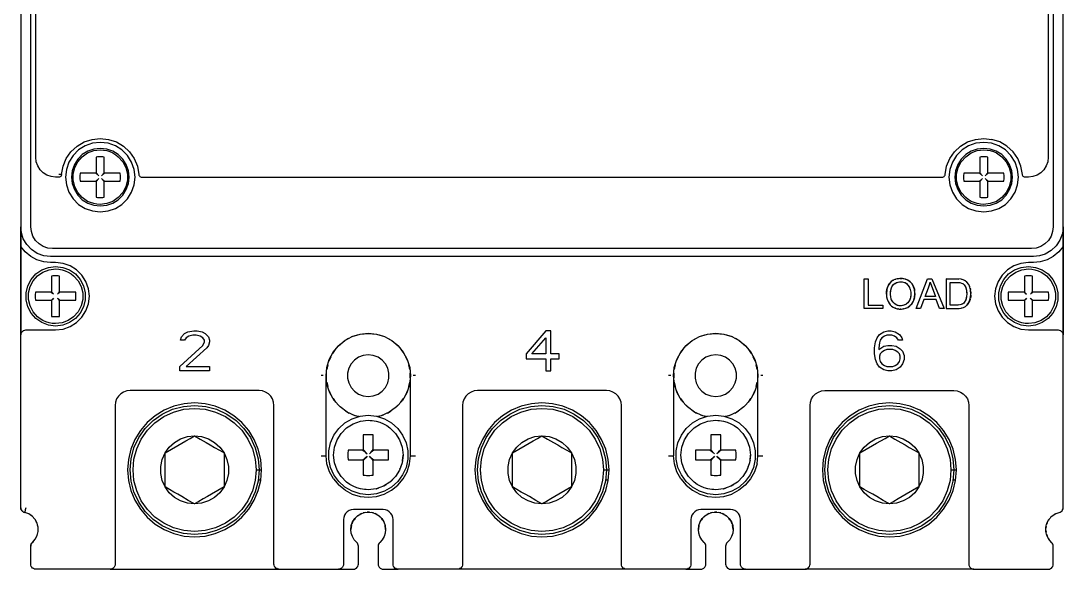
# Model space of a CAD drawing. Header units: millimetres. Extents: x 0 to 105, y 0 to 165.
# Drawn here: x 0 to 105, y 0 to 55.3 of the extents above; entities that cross this region are included whole.
import ezdxf

# ---------------------------------------------------------------- set-up
doc = ezdxf.new("R2010")
doc.units = ezdxf.units.MM

# ---------------------------------------------------------------- blocks, each defined once
blk = doc.blocks.new('CHINT_b974ec66d10159609c30dc3a7d5e4b52_FACE_0')
at = {"color": 7, "linetype": 'CONTINUOUS', "true_color": 0x40d9ff}
for p, q in [((97.83, 43.31), (97.83, 43.31)), ((98.62, 43.05), (98.62, 43.05)), ((99.34, 42.62), (99.34, 42.62)), ((99.95, 42.05), (99.95, 42.05)), ((100.42, 41.37), (100.42, 41.37)), ((100.74, 40.6), (100.74, 40.6)), ((100.9, 39.71), (100.9, 39.71)), ((100.94, 39.64), (100.94, 39.64)), ((100.98, 39.58), (100.98, 39.58)), ((101.05, 39.54), (101.05, 39.54)), ((101.12, 39.51), (101.12, 39.51)), ((87.64, 28.12), (87.72, 28.38)), ((87.77, 28.49), (87.8, 28.54)), ((87.91, 28.67), (88.09, 28.81)), ((88.13, 28.83), (88.28, 28.9)), ((88.34, 28.92), (88.53, 28.96)), ((88.55, 28.96), (88.77, 28.95)), ((88.83, 28.94), (88.99, 28.89)), ((89.04, 28.87), (89.13, 28.83)), ((89.21, 28.78), (89.26, 28.74)), ((89.35, 28.66), (89.4, 28.6)), ((89.48, 28.48), (89.51, 28.42)), ((93.62, 28.9), (94.59, 28.88)), ((94.76, 28.83), (94.83, 28.8)), ((94.88, 28.77), (94.97, 28.7)), ((95.03, 28.64), (95.07, 28.58)), ((95.15, 28.47), (95.18, 28.4)), ((87.6, 27.71), (87.64, 28.1)), ((87.64, 27.36), (87.63, 27.43)), ((89.61, 27.36), (89.54, 27.12)), ((89.6, 28.2), (89.6, 28.18)), ((89.65, 27.65), (89.63, 27.44)), ((89.64, 27.94), (89.65, 27.8)), ((95.23, 28.26), (95.25, 28.18)), ((95.28, 27.55), (95.24, 27.29)), ((95.28, 27.9), (95.29, 27.73)), ((87.37, 26.96), (87.37, 26.96)), ((87.72, 27.12), (87.69, 27.19)), ((87.88, 26.87), (87.84, 26.92)), ((87.94, 26.81), (87.93, 26.82)), ((88.19, 26.63), (88.05, 26.72)), ((88.35, 26.57), (88.21, 26.63)), ((88.52, 26.55), (88.4, 26.56)), ((88.7, 26.54), (88.6, 26.54)), ((88.88, 26.57), (88.81, 26.56)), ((89.05, 26.63), (89.01, 26.61)), ((89.17, 26.69), (89.11, 26.66)), ((89.36, 26.85), (89.21, 26.72)), ((89.51, 27.07), (89.48, 27.01)), ((94.46, 26.62), (94.34, 26.61)), ((94.73, 26.66), (94.67, 26.65)), ((94.88, 26.73), (94.83, 26.71)), ((94.99, 26.81), (94.9, 26.74)), ((95.12, 26.98), (95.11, 26.96)), ((95.22, 27.21), (95.14, 27.04)), ((33.02, 23.24), (32.57, 22.98)), ((33.87, 23.58), (33.32, 23.4)), ((36.68, 23.4), (36.13, 23.58)), ((37.43, 22.98), (36.98, 23.24)), ((68.02, 23.24), (67.57, 22.98)), ((68.87, 23.58), (68.32, 23.4)), ((71.68, 23.4), (71.13, 23.58)), ((72.43, 22.98), (71.98, 23.24)), ((31.68, 22.12), (31.4, 21.73)), ((32.29, 22.75), (31.92, 22.42)), ((38.08, 22.42), (37.71, 22.75)), ((38.6, 21.73), (38.32, 22.12)), ((66.68, 22.12), (66.4, 21.73)), ((67.29, 22.75), (66.92, 22.42)), ((73.08, 22.42), (72.71, 22.75)), ((73.6, 21.73), (73.32, 22.12)), ((31.22, 21.39), (31.02, 20.96)), ((38.98, 20.96), (38.78, 21.39)), ((66.22, 21.39), (66.02, 20.96)), ((73.98, 20.96), (73.78, 21.39)), ((30.91, 20.59), (30.81, 20.12)), ((39.19, 20.12), (39.09, 20.59)), ((65.91, 20.59), (65.81, 20.12)), ((74.19, 20.12), (74.09, 20.59)), ((30.47, 19.5), (30.25, 19.5)), ((30.77, 19.74), (30.77, 19.28)), ((39.23, 19.28), (39.23, 19.74)), ((39.75, 19.5), (39.53, 19.5)), ((65.47, 19.5), (65.25, 19.5)), ((65.75, 19.5), (65.75, 11.43)), ((65.77, 19.74), (65.77, 19.28)), ((74.23, 19.28), (74.23, 19.74)), ((74.25, 11.43), (74.25, 19.5)), ((74.75, 19.5), (74.53, 19.5)), ((30.82, 18.84), (30.91, 18.4)), ((31.05, 17.98), (31.23, 17.58)), ((38.77, 17.58), (38.95, 17.98)), ((39.09, 18.4), (39.18, 18.84)), ((65.82, 18.84), (65.91, 18.4)), ((66.05, 17.98), (66.23, 17.58)), ((73.77, 17.58), (73.95, 17.98)), ((74.09, 18.4), (74.18, 18.84)), ((31.45, 17.19), (31.71, 16.84)), ((38.29, 16.84), (38.55, 17.19)), ((66.45, 17.19), (66.71, 16.84)), ((73.29, 16.84), (73.55, 17.19)), ((32.01, 16.51), (32.34, 16.21)), ((32.69, 15.95), (33.08, 15.73)), ((36.92, 15.73), (37.31, 15.95)), ((37.66, 16.21), (37.99, 16.51)), ((67.01, 16.51), (67.34, 16.21)), ((67.69, 15.95), (68.08, 15.73)), ((71.92, 15.73), (72.31, 15.95)), ((72.66, 16.21), (72.99, 16.51)), ((33.48, 15.55), (33.9, 15.41)), ((36.1, 15.41), (36.52, 15.55)), ((68.48, 15.55), (68.9, 15.41)), ((71.1, 15.41), (71.52, 15.55)), ((30.84, 10.61), (30.84, 10.61)), ((38.46, 10.95), (38.43, 10.84)), ((38.44, 10.95), (38.46, 10.95)), ((38.46, 10.95), (38.5, 11.5)), ((39.16, 10.61), (39.16, 10.61)), ((65.75, 11.43), (65.75, 11.43)), ((73.46, 10.95), (73.43, 10.84)), ((73.44, 10.95), (73.46, 10.95)), ((73.46, 10.95), (73.5, 11.5)), ((74.25, 11.43), (74.25, 11.43)), ((23.7, 10), (24.29, 10)), ((31.09, 9.82), (31.09, 9.82)), ((38.91, 9.82), (38.91, 9.82)), ((58.7, 10), (59.29, 10)), ((66.09, 9.82), (66.09, 9.82)), ((73.91, 9.82), (73.91, 9.82)), ((93.7, 10), (94.29, 10)), ((23.91, 9), (24.17, 9)), ((32.02, 8.47), (32.02, 8.47)), ((37.98, 8.47), (37.98, 8.47)), ((38.51, 9.1), (38.51, 9.1)), ((58.91, 9), (59.17, 9)), ((72.98, 8.47), (72.98, 8.47)), ((73.51, 9.1), (73.51, 9.1)), ((93.91, 9), (94.17, 9)), ((36.61, 7.57), (36.61, 7.57)), ((37.34, 7.95), (37.34, 7.95)), ((67.66, 7.95), (67.66, 7.95)), ((71.61, 7.57), (71.61, 7.57)), ((0.79, 5.56), (0.6, 5.63)), ((1.14, 5.33), (0.98, 5.44)), ((33.96, 5.4), (33.79, 5.25)), ((34.32, 5.6), (34.11, 5.5)), ((34.71, 5.72), (34.49, 5.66)), ((35.11, 5.74), (34.89, 5.74)), ((35.51, 5.66), (35.29, 5.72)), ((35.89, 5.5), (35.68, 5.6)), ((36.21, 5.25), (36.04, 5.4)), ((68.96, 5.4), (68.79, 5.25)), ((69.32, 5.6), (69.11, 5.5)), ((69.71, 5.72), (69.49, 5.66)), ((70.11, 5.74), (69.89, 5.74)), ((70.51, 5.66), (70.29, 5.72)), ((70.89, 5.5), (70.68, 5.6)), ((71.21, 5.25), (71.04, 5.4)), ((103.88, 5.34), (103.77, 5.23)), ((104.23, 5.57), (104.11, 5.5)), ((1.43, 5.01), (1.29, 5.16)), ((1.63, 4.64), (1.54, 4.81)), ((1.73, 4.23), (1.69, 4.41)), ((33.3, 4.4), (33.25, 4)), ((33.44, 4.79), (33.34, 4.53)), ((33.67, 5.12), (33.53, 4.92)), ((36.47, 4.92), (36.33, 5.12)), ((36.66, 4.53), (36.56, 4.79)), ((36.75, 4), (36.7, 4.4)), ((68.3, 4.4), (68.25, 4)), ((68.44, 4.79), (68.34, 4.53)), ((68.67, 5.12), (68.53, 4.92)), ((71.47, 4.92), (71.33, 5.12)), ((71.66, 4.53), (71.56, 4.79)), ((71.75, 4), (71.7, 4.4)), ((103.28, 4.3), (103.26, 4.12)), ((103.4, 4.69), (103.34, 4.53)), ((103.6, 5.05), (103.51, 4.9)), ((1.45, 3.01), (1.52, 3.16)), ((1.64, 3.39), (1.68, 3.57)), ((1.74, 3.8), (1.74, 3.99)), ((33.29, 3.63), (33.29, 3.63)), ((36.6, 3.29), (36.6, 3.29)), ((68.29, 3.63), (68.29, 3.63)), ((68.4, 3.29), (68.4, 3.29)), ((71.6, 3.29), (71.6, 3.29)), ((71.71, 3.63), (71.71, 3.63)), ((103.26, 3.89), (103.28, 3.73)), ((103.34, 3.49), (103.38, 3.35)), ((33.59, 2.97), (33.69, 2.85)), ((33.96, 2.53), (33.96, 2.53)), ((33.99, 2.43), (33.99, 2.43)), ((36.01, 2.43), (36.01, 2.43)), ((36.04, 2.53), (36.04, 2.53)), ((36.1, 2.62), (36.1, 2.62)), ((36.41, 2.97), (36.41, 2.97)), ((68.59, 2.97), (68.59, 2.97)), ((68.83, 2.7), (68.83, 2.7)), ((68.9, 2.62), (68.9, 2.62)), ((68.96, 2.53), (68.96, 2.53)), ((68.99, 2.43), (68.99, 2.43)), ((71.01, 2.43), (71.01, 2.43)), ((71.04, 2.53), (71.04, 2.53)), ((71.1, 2.62), (71.1, 2.62)), ((71.41, 2.97), (71.41, 2.97)), ((103.51, 3.11), (103.57, 2.99)), ((103.99, 2.43), (103.99, 2.43)), ((96, 0), (79, 0))]:
    blk.add_line(p, q, dxfattribs=at)
for points in [[(0, 132.49), (0, 141.4), (0, 131.28), (0, 130.5), (0, 34.5), (0, 23.6), (0, 32.51)], [(1.06, 34.01), (1, 34.5), (1, 130.5)], [(104, 130.5), (104, 34.5), (103.94, 34.01), (103.78, 33.55), (103.52, 33.13), (103.17, 32.78), (102.75, 32.52), (102.29, 32.36), (101.8, 32.3), (3.2, 32.3), (2.71, 32.36), (2.25, 32.52), (1.83, 32.78), (1.48, 33.13), (1.22, 33.55), (1.06, 34.01)], [(105, 32.51), (105, 23.6), (105, 34.5), (105, 130.5)], [(4.11, 39.78), (4.1, 39.71), (4.06, 39.64), (4.02, 39.58), (3.95, 39.54), (3.88, 39.51), (3.81, 39.5), (3.5, 39.5), (3.05, 39.55), (2.63, 39.7), (2.25, 39.94), (1.94, 40.25), (1.7, 40.63), (1.55, 41.05), (1.5, 41.5), (1.5, 118.5)], [(74.12, 120.49), (74.19, 120.5), (101.5, 120.5), (101.95, 120.45), (102.37, 120.3), (102.75, 120.06), (103.06, 119.75), (103.3, 119.37), (103.45, 118.95), (103.5, 118.5), (103.5, 41.5), (103.45, 41.05), (103.3, 40.63), (103.06, 40.25), (102.75, 39.94), (102.37, 39.7), (101.95, 39.55), (101.5, 39.5), (101.19, 39.5), (101.12, 39.51)], [(4.11, 39.78), (4.26, 40.6), (4.58, 41.37), (5.05, 42.05), (5.66, 42.62), (6.38, 43.05), (7.17, 43.31), (8, 43.4), (8.83, 43.31), (9.62, 43.05), (10.34, 42.62), (10.95, 42.05), (11.42, 41.37), (11.74, 40.6), (11.89, 39.78), (11.9, 39.71), (11.94, 39.64), (11.98, 39.58), (12.05, 39.54), (12.12, 39.51), (12.19, 39.5), (92.81, 39.5), (92.88, 39.51), (92.95, 39.54), (93.02, 39.58), (93.06, 39.64), (93.1, 39.71), (93.11, 39.78), (93.26, 40.6), (93.58, 41.37), (94.05, 42.05), (94.66, 42.62), (95.38, 43.05), (96.17, 43.31), (97, 43.4), (97.83, 43.31)], [(101.12, 39.51), (101.05, 39.54), (100.98, 39.58), (100.94, 39.64), (100.9, 39.71), (100.89, 39.78), (100.74, 40.6), (100.42, 41.37), (99.95, 42.05), (99.34, 42.62), (98.62, 43.05), (97.83, 43.31)], [(8.78, 42.91), (8, 43), (7.22, 42.91), (6.48, 42.65), (5.82, 42.24), (5.26, 41.68), (4.85, 41.02), (4.59, 40.28), (4.5, 39.5), (4.59, 38.72), (4.85, 37.98), (5.26, 37.32), (5.82, 36.76), (6.48, 36.35), (7.22, 36.09), (8, 36), (8.78, 36.09), (9.52, 36.35), (10.18, 36.76), (10.74, 37.32), (11.15, 37.98), (11.41, 38.72), (11.5, 39.5), (11.41, 40.28), (11.15, 41.02), (10.74, 41.68), (10.18, 42.24), (9.52, 42.65), (8.78, 42.91)], [(8.65, 42.33), (8, 42.4), (7.35, 42.33), (6.74, 42.11), (6.19, 41.77), (5.73, 41.31), (5.39, 40.76), (5.17, 40.15), (5.1, 39.5), (5.17, 38.85), (5.39, 38.24), (5.73, 37.69), (6.19, 37.23), (6.74, 36.89), (7.35, 36.67), (8, 36.6), (8.65, 36.67), (9.26, 36.89), (9.81, 37.23), (10.27, 37.69), (10.61, 38.24), (10.83, 38.85), (10.9, 39.5), (10.83, 40.15), (10.61, 40.76), (10.27, 41.31), (9.81, 41.77), (9.26, 42.11), (8.65, 42.33)], [(8.66, 36.83), (8, 36.75), (7.67, 36.77), (7.34, 36.83), (7.02, 36.93), (6.72, 37.06), (6.44, 37.24), (6.18, 37.44), (5.74, 37.94), (5.43, 38.52), (5.27, 39.17), (5.27, 39.83), (5.43, 40.48), (5.74, 41.06), (6.18, 41.56), (6.72, 41.94), (7.34, 42.17), (8, 42.25), (8.33, 42.23), (8.66, 42.17), (8.98, 42.07), (9.28, 41.94), (9.56, 41.76), (9.82, 41.56), (10.26, 41.06), (10.57, 40.48), (10.73, 39.83), (10.73, 39.17), (10.57, 38.52), (10.26, 37.94), (9.82, 37.44), (9.28, 37.06), (8.66, 36.83)], [(97.78, 42.91), (97, 43), (96.22, 42.91), (95.48, 42.65), (94.82, 42.24), (94.26, 41.68), (93.85, 41.02), (93.59, 40.28), (93.5, 39.5), (93.59, 38.72), (93.85, 37.98), (94.26, 37.32), (94.82, 36.76), (95.48, 36.35), (96.22, 36.09), (97, 36), (97.78, 36.09), (98.52, 36.35), (99.18, 36.76), (99.74, 37.32), (100.15, 37.98), (100.41, 38.72), (100.5, 39.5), (100.41, 40.28), (100.15, 41.02), (99.74, 41.68), (99.18, 42.24), (98.52, 42.65), (97.78, 42.91)], [(97.65, 42.33), (97, 42.4), (96.35, 42.33), (95.74, 42.11), (95.19, 41.77), (94.73, 41.31), (94.39, 40.76), (94.17, 40.15), (94.1, 39.5), (94.17, 38.85), (94.39, 38.24), (94.73, 37.69), (95.19, 37.23), (95.74, 36.89), (96.35, 36.67), (97, 36.6), (97.65, 36.67), (98.26, 36.89), (98.81, 37.23), (99.27, 37.69), (99.61, 38.24), (99.83, 38.85), (99.9, 39.5), (99.83, 40.15), (99.61, 40.76), (99.27, 41.31), (98.81, 41.77), (98.26, 42.11), (97.65, 42.33)], [(97.66, 36.83), (97, 36.75), (96.67, 36.77), (96.34, 36.83), (96.02, 36.93), (95.72, 37.06), (95.44, 37.24), (95.18, 37.44), (94.74, 37.94), (94.43, 38.52), (94.27, 39.17), (94.27, 39.83), (94.43, 40.48), (94.74, 41.06), (95.18, 41.56), (95.72, 41.94), (96.34, 42.17), (97, 42.25), (97.33, 42.23), (97.66, 42.17), (97.98, 42.07), (98.28, 41.94), (98.56, 41.76), (98.82, 41.56), (99.26, 41.06), (99.57, 40.48), (99.73, 39.83), (99.73, 39.17), (99.57, 38.52), (99.26, 37.94), (98.82, 37.44), (98.28, 37.06), (97.66, 36.83)], [(9.55, 39.9), (9, 39.9), (8.4, 39.9), (8.4, 40.5), (8.4, 41.05), (8.4, 41.52), (8.27, 41.54), (8.13, 41.55), (8, 41.55), (7.87, 41.55), (7.73, 41.54), (7.6, 41.52), (7.6, 41.05), (7.6, 40.5), (7.6, 39.9), (7, 39.9), (6.45, 39.9), (5.98, 39.9), (5.95, 39.63), (5.95, 39.37), (5.98, 39.1), (6.45, 39.1), (7, 39.1), (7.6, 39.1), (7.6, 38.5), (7.6, 37.95), (7.6, 37.48), (7.73, 37.46), (7.87, 37.45), (8, 37.45), (8.13, 37.45), (8.27, 37.46), (8.4, 37.48), (8.4, 37.95), (8.4, 38.5), (8.4, 39.1), (9, 39.1), (9.55, 39.1), (10.02, 39.1), (10.05, 39.37), (10.05, 39.63), (10.02, 39.9), (9.55, 39.9)], [(98.55, 39.9), (98, 39.9), (97.4, 39.9), (97.4, 40.5), (97.4, 41.05), (97.4, 41.52), (97.27, 41.54), (97.13, 41.55), (97, 41.55), (96.87, 41.55), (96.73, 41.54), (96.6, 41.52), (96.6, 41.05), (96.6, 40.5), (96.6, 39.9), (96, 39.9), (95.45, 39.9), (94.98, 39.9), (94.95, 39.63), (94.95, 39.37), (94.98, 39.1), (95.45, 39.1), (96, 39.1), (96.6, 39.1), (96.6, 38.5), (96.6, 37.95), (96.6, 37.48), (96.73, 37.46), (96.87, 37.45), (97, 37.45), (97.13, 37.45), (97.27, 37.46), (97.4, 37.48), (97.4, 37.95), (97.4, 38.5), (97.4, 39.1), (98, 39.1), (98.55, 39.1), (99.02, 39.1), (99.05, 39.37), (99.05, 39.63), (99.02, 39.9), (98.55, 39.9)], [(7.57, 39.9), (7.86, 39.64), (7.6, 39.93)], [(8.43, 39.9), (8.14, 39.64), (8.4, 39.93)], [(96.57, 39.9), (96.86, 39.64), (96.6, 39.93)], [(97.43, 39.9), (97.14, 39.64), (97.4, 39.93)], [(3.81, 39.8), (3.88, 39.8), (3.94, 39.79), (4, 39.79), (4.04, 39.78), (4.08, 39.78), (4.1, 39.78), (4.11, 39.78)], [(7.57, 39.1), (7.86, 39.36), (7.6, 39.07)], [(8.4, 39.07), (8.14, 39.36), (8.43, 39.1)], [(96.57, 39.1), (96.86, 39.36), (96.6, 39.07)], [(97.4, 39.07), (97.14, 39.36), (97.43, 39.1)], [(0, 32.51), (0, 32.51), (0, 32.52), (0, 32.55), (0, 32.61), (0, 32.69), (0, 32.82), (0, 33.06), (0, 33.72), (0, 34.5)], [(105, 34.5), (104.92, 33.81), (104.68, 33.16), (104.3, 32.58), (103.8, 32.1), (103.2, 31.75), (102.61, 31.56), (102, 31.5), (101.8, 31.5), (3.2, 31.5), (3, 31.5), (2.31, 31.58), (1.66, 31.82), (1.08, 32.2), (0.6, 32.7), (0.25, 33.3), (0.06, 33.89), (0, 34.5)], [(105, 34.5), (105, 33.72), (105, 33.06), (105, 32.82), (105, 32.69), (105, 32.61), (105, 32.55), (105, 32.52), (105, 32.51), (105, 32.51)], [(0, 23.6), (0.01, 23.71), (0.05, 23.82), (0.11, 23.91), (0.19, 23.99), (0.28, 24.05), (0.39, 24.09), (0.5, 24.1), (3.5, 24.1), (4.26, 24.19), (4.98, 24.44), (5.62, 24.84), (6.16, 25.38), (6.56, 26.02), (6.81, 26.74), (6.9, 27.5), (6.81, 28.26), (6.56, 28.98), (6.16, 29.62), (5.62, 30.16), (4.98, 30.56), (4.26, 30.81), (3.5, 30.9), (3, 30.9), (2.3, 30.97), (1.62, 31.18), (0.99, 31.51), (0.45, 31.96), (0, 32.51)], [(105, 32.51), (104.55, 31.96), (104.01, 31.51), (103.38, 31.18), (102.7, 30.97), (102, 30.9), (101.5, 30.9), (100.74, 30.81), (100.02, 30.56), (99.38, 30.16), (98.84, 29.62), (98.44, 28.98), (98.19, 28.26), (98.1, 27.5), (98.19, 26.74), (98.44, 26.02), (98.84, 25.38), (99.38, 24.84), (100.02, 24.44), (100.74, 24.19), (101.5, 24.1), (104.5, 24.1), (104.61, 24.09), (104.72, 24.05), (104.81, 23.99), (104.89, 23.91), (104.95, 23.82), (104.99, 23.71), (105, 23.6)], [(2.78, 30.41), (3.5, 30.5), (4.22, 30.41), (4.89, 30.16), (5.49, 29.75), (5.97, 29.2), (6.31, 28.56), (6.48, 27.86), (6.48, 27.14), (6.31, 26.44), (5.97, 25.8), (5.49, 25.25), (4.89, 24.84), (4.22, 24.59), (3.5, 24.5), (2.78, 24.59), (2.11, 24.84), (1.51, 25.25), (1.03, 25.8), (0.69, 26.44), (0.52, 27.14), (0.52, 27.86), (0.69, 28.56), (1.03, 29.2), (1.51, 29.75), (2.11, 30.16), (2.78, 30.41)], [(100.78, 30.41), (101.5, 30.5), (102.22, 30.41), (102.89, 30.16), (103.49, 29.75), (103.97, 29.2), (104.31, 28.56), (104.48, 27.86), (104.48, 27.14), (104.31, 26.44), (103.97, 25.8), (103.49, 25.25), (102.89, 24.84), (102.22, 24.59), (101.5, 24.5), (100.78, 24.59), (100.11, 24.84), (99.51, 25.25), (99.03, 25.8), (98.69, 26.44), (98.52, 27.14), (98.52, 27.86), (98.69, 28.56), (99.03, 29.2), (99.51, 29.75), (100.11, 30.16), (100.78, 30.41)], [(4.16, 24.83), (3.5, 24.75), (3.17, 24.77), (2.84, 24.83), (2.52, 24.93), (2.22, 25.06), (1.94, 25.24), (1.68, 25.44), (1.24, 25.94), (0.93, 26.52), (0.77, 27.17), (0.77, 27.83), (0.93, 28.48), (1.24, 29.06), (1.68, 29.56), (2.22, 29.94), (2.84, 30.17), (3.5, 30.25), (3.83, 30.23), (4.16, 30.17), (4.48, 30.07), (4.78, 29.94), (5.06, 29.76), (5.32, 29.56), (5.76, 29.06), (6.07, 28.48), (6.23, 27.83), (6.23, 27.17), (6.07, 26.52), (5.76, 25.94), (5.32, 25.44), (4.78, 25.06), (4.16, 24.83)], [(5.06, 27.9), (4.5, 27.9), (3.9, 27.9), (3.9, 28.5), (3.9, 29.06), (3.9, 29.53), (3.77, 29.54), (3.63, 29.55), (3.5, 29.55), (3.37, 29.55), (3.23, 29.54), (3.1, 29.53), (3.1, 29.06), (3.1, 28.5), (3.1, 27.9), (2.5, 27.9), (1.94, 27.9), (1.47, 27.9), (1.45, 27.63), (1.45, 27.37), (1.47, 27.1), (1.94, 27.1), (2.5, 27.1), (3.1, 27.1), (3.1, 26.5), (3.1, 25.94), (3.1, 25.47), (3.23, 25.46), (3.37, 25.45), (3.5, 25.45), (3.63, 25.45), (3.77, 25.46), (3.9, 25.47), (3.9, 25.94), (3.9, 26.5), (3.9, 27.1), (4.5, 27.1), (5.06, 27.1), (5.53, 27.1), (5.55, 27.37), (5.55, 27.63), (5.53, 27.9), (5.06, 27.9)], [(102.16, 24.83), (101.5, 24.75), (101.17, 24.77), (100.84, 24.83), (100.52, 24.93), (100.22, 25.06), (99.94, 25.24), (99.68, 25.44), (99.24, 25.94), (98.93, 26.52), (98.77, 27.17), (98.77, 27.83), (98.93, 28.48), (99.24, 29.06), (99.68, 29.56), (100.22, 29.94), (100.84, 30.17), (101.5, 30.25), (101.83, 30.23), (102.16, 30.17), (102.48, 30.07), (102.78, 29.94), (103.06, 29.76), (103.32, 29.56), (103.76, 29.06), (104.07, 28.48), (104.23, 27.83), (104.23, 27.17), (104.07, 26.52), (103.76, 25.94), (103.32, 25.44), (102.78, 25.06), (102.16, 24.83)], [(103.06, 27.9), (102.5, 27.9), (101.9, 27.9), (101.9, 28.5), (101.9, 29.06), (101.9, 29.53), (101.77, 29.54), (101.63, 29.55), (101.5, 29.55), (101.37, 29.55), (101.23, 29.54), (101.1, 29.53), (101.1, 29.06), (101.1, 28.5), (101.1, 27.9), (100.5, 27.9), (99.94, 27.9), (99.47, 27.9), (99.45, 27.63), (99.45, 27.37), (99.47, 27.1), (99.94, 27.1), (100.5, 27.1), (101.1, 27.1), (101.1, 26.5), (101.1, 25.94), (101.1, 25.47), (101.23, 25.46), (101.37, 25.45), (101.5, 25.45), (101.63, 25.45), (101.77, 25.46), (101.9, 25.47), (101.9, 25.94), (101.9, 26.5), (101.9, 27.1), (102.5, 27.1), (103.06, 27.1), (103.53, 27.1), (103.55, 27.37), (103.55, 27.63), (103.53, 27.9), (103.06, 27.9)], [(84.97, 29.25), (85.36, 29.25), (85.36, 26.6), (86.84, 26.6), (86.84, 26.25), (84.97, 26.25), (84.97, 29.25)], [(89.89, 28.55), (89.75, 28.77), (89.58, 28.96), (89.36, 29.12), (89.11, 29.23), (88.83, 29.29), (88.54, 29.3), (88.27, 29.26), (88.04, 29.19), (87.88, 29.11), (87.69, 28.97), (87.55, 28.83), (87.37, 28.57), (87.25, 28.22), (87.19, 27.71), (87.21, 27.45)], [(87.27, 27.2), (87.37, 26.96), (87.46, 26.8), (87.57, 26.65), (87.72, 26.51), (87.88, 26.4), (88.07, 26.3), (88.28, 26.24), (88.49, 26.21), (88.71, 26.2), (88.93, 26.23), (89.14, 26.29), (89.35, 26.38), (89.55, 26.52), (89.75, 26.73), (89.92, 27.01), (90.03, 27.38), (90.06, 27.79), (90.01, 28.19), (89.89, 28.55)], [(87.27, 28.28), (87.33, 28.48), (87.36, 28.53)], [(87.41, 28.61), (87.46, 28.7), (87.54, 28.82)], [(87.56, 28.84), (87.57, 28.85), (87.63, 28.91)], [(87.6, 27.71), (87.61, 27.93), (87.64, 28.12), (87.7, 28.34), (87.79, 28.53), (87.91, 28.67)], [(87.7, 28.98), (87.71, 28.99), (87.78, 29.04)], [(87.89, 29.12), (87.9, 29.12), (87.94, 29.14)], [(87.91, 28.67), (87.99, 28.74), (88.07, 28.8), (88.22, 28.88), (88.39, 28.93), (88.56, 28.96), (88.73, 28.96), (88.91, 28.92), (89.07, 28.87), (89.23, 28.77), (89.37, 28.63), (89.5, 28.45), (89.6, 28.19), (89.65, 27.9), (89.65, 27.59), (89.61, 27.33), (89.56, 27.16), (89.49, 27.03), (89.36, 26.85)], [(88.09, 29.21), (88.13, 29.22), (88.19, 29.24)], [(88.32, 29.27), (88.37, 29.28), (88.47, 29.29)], [(88.59, 29.3), (88.63, 29.3), (88.74, 29.29)], [(88.86, 29.28), (88.9, 29.28), (89.02, 29.25)], [(89.13, 29.22), (89.15, 29.22), (89.29, 29.15)], [(89.37, 29.11), (89.38, 29.11), (89.54, 28.98)], [(89.58, 28.96), (89.58, 28.96), (89.69, 28.84)], [(89.75, 28.77), (89.75, 28.77), (89.89, 28.55)], [(89.89, 28.55), (89.96, 28.37), (90.01, 28.2)], [(93, 26.25), (92.55, 26.25), (92.2, 27.16), (90.95, 27.16), (90.62, 26.25), (90.2, 26.25), (91.35, 29.25), (91.78, 29.25), (93, 26.25)], [(92.13, 27.48), (91.11, 27.48), (91.44, 28.36), (91.5, 28.55), (91.56, 28.74), (91.6, 28.93), (92.13, 27.48)], [(93.22, 29.25), (93.22, 26.25), (94.3, 26.25), (94.52, 26.26), (94.72, 26.29), (94.96, 26.36), (95.17, 26.47), (95.34, 26.62), (95.5, 26.86), (95.64, 27.23), (95.7, 27.69), (95.67, 28.13), (95.6, 28.42), (95.49, 28.68), (95.31, 28.92), (95.14, 29.06), (94.93, 29.17), (94.71, 29.22), (93.22, 29.25)], [(93.22, 29.25), (94.09, 29.25), (94.49, 29.23)], [(93.62, 28.9), (94.3, 28.9), (94.58, 28.88), (94.77, 28.83), (94.89, 28.77), (95.03, 28.64), (95.16, 28.46), (95.24, 28.23), (95.29, 27.81), (95.27, 27.42), (95.21, 27.17), (95.11, 26.97), (94.99, 26.81)], [(94.99, 26.81), (94.94, 26.77), (94.87, 26.72), (94.72, 26.66), (94.42, 26.61), (93.62, 26.6), (93.62, 28.9)], [(94.76, 29.21), (94.79, 29.21), (94.84, 29.19)], [(94.98, 29.14), (95.03, 29.12), (95.08, 29.09)], [(95.19, 29.02), (95.23, 28.99), (95.26, 28.96)], [(95.35, 28.86), (95.41, 28.79), (95.45, 28.73)], [(95.53, 28.59), (95.56, 28.53), (95.58, 28.48)], [(3.06, 27.9), (3.18, 27.8), (3.3, 27.7), (3.24, 27.77), (3.18, 27.84), (3.1, 27.94)], [(3.94, 27.9), (3.84, 27.82), (3.77, 27.76), (3.7, 27.7), (3.8, 27.82), (3.9, 27.94)], [(87.19, 27.71), (87.19, 27.71), (87.21, 27.96), (87.24, 28.19), (87.25, 28.21)], [(87.21, 27.45), (87.21, 27.45), (87.27, 27.2), (87.27, 27.2)], [(89.36, 26.85), (89.26, 26.76), (89.15, 26.68), (89.03, 26.62), (88.84, 26.56), (88.63, 26.54), (88.44, 26.55), (88.31, 26.58), (88.19, 26.63), (88.07, 26.7), (87.93, 26.82), (87.84, 26.92), (87.71, 27.14), (87.63, 27.4), (87.6, 27.71)], [(90.02, 27.35), (89.97, 27.15), (89.93, 27.06)], [(90.01, 28.19), (90.02, 28.18), (90.04, 28.01)], [(90.06, 27.78), (90.06, 27.77), (90.04, 27.41), (90.03, 27.39)], [(95.63, 28.3), (95.66, 28.22), (95.66, 28.17)], [(95.69, 27.62), (95.69, 27.49), (95.65, 27.3)], [(95.68, 28.03), (95.7, 27.86), (95.7, 27.76)], [(101.06, 27.9), (101.18, 27.8), (101.3, 27.7), (101.24, 27.77), (101.18, 27.84), (101.1, 27.94)], [(101.94, 27.9), (101.84, 27.82), (101.77, 27.76), (101.7, 27.7), (101.8, 27.82), (101.9, 27.94)], [(3.06, 27.1), (3.16, 27.18), (3.23, 27.24), (3.3, 27.3), (3.2, 27.18), (3.1, 27.06)], [(3.9, 27.06), (3.82, 27.16), (3.76, 27.23), (3.7, 27.3), (3.82, 27.2), (3.94, 27.1)], [(87.53, 26.71), (87.5, 26.74), (87.49, 26.76)], [(87.69, 26.53), (87.68, 26.55), (87.64, 26.58)], [(87.88, 26.4), (87.88, 26.4), (87.87, 26.41)], [(88.16, 26.28), (88.11, 26.29), (88.09, 26.3)], [(89.19, 26.31), (89.15, 26.29), (89.15, 26.29)], [(89.48, 26.47), (89.38, 26.4), (89.36, 26.39)], [(89.74, 26.72), (89.74, 26.71), (89.57, 26.54), (89.56, 26.53)], [(89.9, 26.98), (89.87, 26.92), (89.77, 26.76)], [(94.84, 26.32), (94.78, 26.3), (94.76, 26.3)], [(95.11, 26.43), (95.05, 26.4), (95.01, 26.38)], [(95.29, 26.58), (95.24, 26.52), (95.2, 26.5)], [(95.47, 26.81), (95.39, 26.68), (95.36, 26.65)], [(95.63, 27.2), (95.62, 27.17), (95.52, 26.9), (95.51, 26.88)], [(101.06, 27.1), (101.16, 27.18), (101.23, 27.24), (101.3, 27.3), (101.2, 27.18), (101.1, 27.06)], [(101.9, 27.06), (101.82, 27.16), (101.76, 27.23), (101.7, 27.3), (101.82, 27.2), (101.94, 27.1)], [(88.41, 26.22), (88.36, 26.22), (88.33, 26.23)], [(88.66, 26.2), (88.63, 26.2), (88.57, 26.2)], [(88.91, 26.23), (88.89, 26.22), (88.84, 26.22)], [(0.39, 5.71), (0.28, 5.74), (0.19, 5.8), (0.11, 5.88), (0.05, 5.98), (0.01, 6.08), (0, 6.19), (0, 23.6)], [(18.92, 22.55), (18.75, 22.3), (16.67, 20.43), (19, 20.43), (19, 20), (16, 20), (16, 20.43), (18.33, 22.55), (18.5, 22.89), (18.5, 23.06), (18.33, 23.32), (18.08, 23.49), (17.67, 23.57), (17.33, 23.57), (16.92, 23.49), (16.67, 23.32), (16.5, 23.06), (16.08, 23.06), (16.17, 23.4), (16.5, 23.74), (16.83, 23.91), (17.42, 24), (17.75, 24), (18.25, 23.91), (18.58, 23.74), (18.92, 23.4), (19, 23.06), (19, 22.89), (18.92, 22.55)], [(30.75, 19.5), (30.83, 20.33), (31.07, 21.13), (31.47, 21.86), (31.99, 22.51), (32.64, 23.03), (33.37, 23.43), (34.17, 23.67), (35, 23.75)], [(35.86, 23.66), (35, 23.75), (34.14, 23.66)], [(35, 23.75), (35.83, 23.67), (36.63, 23.43), (37.36, 23.03), (38.01, 22.51), (38.53, 21.86), (38.93, 21.13), (39.17, 20.33), (39.25, 19.5)], [(53.4, 20), (53.4, 21.19), (54.23, 21.19), (54.23, 21.7), (53.4, 21.7), (53.4, 24), (52.9, 24), (50.9, 21.7), (50.9, 21.19), (52.9, 21.19), (52.9, 20), (53.4, 20)], [(52.9, 21.7), (51.48, 21.7), (52.9, 23.32), (52.9, 21.7)], [(65.75, 19.5), (65.83, 20.33), (66.07, 21.13), (66.47, 21.86), (66.99, 22.51), (67.64, 23.03), (68.37, 23.43), (69.17, 23.67), (70, 23.75)], [(70.86, 23.66), (70, 23.75), (69.14, 23.66)], [(70, 23.75), (70.83, 23.67), (71.63, 23.43), (72.36, 23.03), (73.01, 22.51), (73.53, 21.86), (73.93, 21.13), (74.17, 20.33), (74.25, 19.5)], [(73, 0), (79, 0), (79.11, 0.01), (79.22, 0.05), (79.31, 0.11), (79.39, 0.19), (79.45, 0.28), (79.49, 0.39), (79.5, 0.5), (79.5, 16.5), (79.54, 16.83), (79.65, 17.15), (79.83, 17.44), (80.06, 17.67), (80.35, 17.85), (80.67, 17.96), (81, 18), (94, 18), (94.33, 17.96), (94.65, 17.85), (94.94, 17.67), (95.17, 17.44), (95.35, 17.15), (95.46, 16.83), (95.5, 16.5), (95.5, 0.5), (95.51, 0.39), (95.55, 0.28), (95.61, 0.19), (95.69, 0.11), (95.78, 0.05), (95.89, 0.01), (96, 0), (103.5, 0), (103.61, 0.01), (103.72, 0.05), (103.81, 0.11), (103.89, 0.19), (103.95, 0.28), (103.99, 0.39), (104, 0.5), (104, 2.32), (103.99, 2.43), (103.96, 2.53), (103.9, 2.62), (103.83, 2.7), (103.55, 3.01), (103.36, 3.39), (103.26, 3.8), (103.27, 4.23), (103.37, 4.64), (103.57, 5.01), (103.86, 5.33), (104.21, 5.56), (104.61, 5.71), (104.72, 5.74), (104.81, 5.8), (104.89, 5.88), (104.95, 5.98), (104.99, 6.08), (105, 6.19), (105, 23.6)], [(86.42, 22.13), (86.92, 22.47), (87.33, 22.55), (87.75, 22.55), (88.17, 22.47), (88.58, 22.21), (88.83, 21.96), (89, 21.53), (89, 21.11), (88.83, 20.68), (88.58, 20.34), (88.17, 20.09), (87.75, 20), (87.33, 20), (86.92, 20.09), (86.5, 20.34), (86.25, 20.68), (86.08, 21.11), (86, 21.7), (86, 22.3), (86.08, 22.89), (86.25, 23.32), (86.5, 23.66), (86.92, 23.91), (87.33, 24), (87.67, 24), (88.08, 23.91), (88.5, 23.66), (88.75, 23.32), (88.83, 23.06), (88.42, 23.06), (88.25, 23.32), (88, 23.49), (87.75, 23.57), (87.25, 23.57), (87, 23.49), (86.75, 23.32), (86.58, 23.06), (86.5, 22.81), (86.42, 22.3), (86.42, 22.13)], [(87.83, 20.43), (88.08, 20.51), (88.33, 20.68), (88.5, 20.94), (88.58, 21.19), (88.58, 21.45), (88.5, 21.7), (88.33, 21.87), (88.08, 22.04), (87.83, 22.13), (87.25, 22.13), (87, 22.04), (86.75, 21.87), (86.58, 21.7), (86.5, 21.45), (86.5, 21.19), (86.58, 20.94), (86.75, 20.68), (87, 20.51), (87.25, 20.43), (87.83, 20.43)], [(35.5, 21.54), (35, 21.6), (34.5, 21.54), (34.02, 21.36), (33.61, 21.07), (33.27, 20.69), (33.04, 20.24), (32.92, 19.75), (32.92, 19.25), (33.04, 18.76), (33.27, 18.31), (33.61, 17.93), (34.02, 17.64), (34.5, 17.46), (35, 17.4), (35.5, 17.46), (35.98, 17.64), (36.39, 17.93), (36.73, 18.31), (36.96, 18.76), (37.08, 19.25), (37.08, 19.75), (36.96, 20.24), (36.73, 20.69), (36.39, 21.07), (35.98, 21.36), (35.5, 21.54)], [(70.5, 21.54), (70, 21.6), (69.5, 21.54), (69.02, 21.36), (68.61, 21.07), (68.27, 20.69), (68.04, 20.24), (67.92, 19.75), (67.92, 19.25), (68.04, 18.76), (68.27, 18.31), (68.61, 17.93), (69.02, 17.64), (69.5, 17.46), (70, 17.4), (70.5, 17.46), (70.98, 17.64), (71.39, 17.93), (71.73, 18.31), (71.96, 18.76), (72.08, 19.25), (72.08, 19.75), (71.96, 20.24), (71.73, 20.69), (71.39, 21.07), (70.98, 21.36), (70.5, 21.54)], [(30.75, 11.43), (30.75, 11.43), (30.75, 19.5)], [(34.06, 15.38), (33.69, 15.46), (32.87, 15.82), (32.16, 16.34), (31.56, 17), (31.12, 17.77), (30.84, 18.62), (30.75, 19.5)], [(39.25, 19.5), (39.16, 18.62), (38.88, 17.77), (38.44, 17), (37.84, 16.34), (37.12, 15.82), (36.31, 15.46), (35.94, 15.38)], [(39.25, 11.43), (39.25, 11.43), (39.25, 19.5)], [(69.06, 15.38), (68.69, 15.46), (67.87, 15.82), (67.16, 16.34), (66.56, 17), (66.12, 17.77), (65.84, 18.62), (65.75, 19.5)], [(74.25, 19.5), (74.16, 18.62), (73.88, 17.77), (73.44, 17), (72.84, 16.34), (72.12, 15.82), (71.31, 15.46), (70.94, 15.38)], [(26, 0), (25.89, 0.01), (25.78, 0.05), (25.69, 0.11), (25.61, 0.19), (25.55, 0.28), (25.51, 0.39), (25.5, 0.5), (25.5, 16.5), (25.46, 16.83), (25.35, 17.15), (25.17, 17.44), (24.94, 17.67), (24.65, 17.85), (24.33, 17.96), (24, 18), (11, 18), (10.67, 17.96), (10.35, 17.85), (10.06, 17.67), (9.83, 17.44), (9.65, 17.15), (9.54, 16.83), (9.5, 16.5), (9.5, 0.5), (9.49, 0.39), (9.45, 0.28), (9.39, 0.19), (9.31, 0.11), (9.22, 0.05), (9.11, 0.01), (9, 0)], [(61, 0), (60.89, 0.01), (60.78, 0.05), (60.69, 0.11), (60.61, 0.19), (60.55, 0.28), (60.51, 0.39), (60.5, 0.5), (60.5, 16.5), (60.46, 16.83), (60.35, 17.15), (60.17, 17.44), (59.94, 17.67), (59.65, 17.85), (59.33, 17.96), (59, 18), (46, 18), (45.67, 17.96), (45.35, 17.85), (45.06, 17.67), (44.83, 17.44), (44.65, 17.15), (44.54, 16.83), (44.5, 16.5), (44.5, 0.5), (44.49, 0.39), (44.45, 0.28), (44.39, 0.19), (44.31, 0.11), (44.22, 0.05), (44.11, 0.01), (44, 0)], [(24.17, 8.94), (24.25, 10), (24.17, 11.06), (23.92, 12.09), (23.51, 13.06), (22.96, 13.97), (22.27, 14.77), (21.47, 15.46), (20.56, 16.01), (19.59, 16.42), (18.56, 16.67), (17.5, 16.75), (16.44, 16.67), (15.41, 16.42), (14.44, 16.01), (13.53, 15.46), (12.73, 14.77), (12.04, 13.97), (11.49, 13.06), (11.08, 12.09), (10.83, 11.06), (10.75, 10), (10.83, 8.94), (11.08, 7.91), (11.49, 6.94), (12.04, 6.03), (12.73, 5.23), (13.53, 4.54), (14.44, 3.99), (15.41, 3.58), (16.44, 3.33), (17.5, 3.25), (18.56, 3.33), (19.59, 3.58), (20.56, 3.99), (21.47, 4.54), (22.27, 5.23), (22.96, 6.03), (23.51, 6.94), (23.92, 7.91), (24.17, 8.94)], [(18.63, 3.6), (17.5, 3.5), (16.37, 3.6), (15.28, 3.89), (14.25, 4.37), (13.32, 5.02), (12.52, 5.82), (11.87, 6.75), (11.39, 7.78), (11.1, 8.87), (11, 10), (11.1, 11.13), (11.39, 12.22), (11.87, 13.25), (12.52, 14.18), (13.32, 14.98), (14.25, 15.63), (15.28, 16.11), (16.37, 16.4), (17.5, 16.5), (18.63, 16.4), (19.72, 16.11), (20.75, 15.63), (21.68, 14.98), (22.48, 14.18), (23.13, 13.25), (23.61, 12.22), (23.9, 11.13), (24, 10), (23.9, 8.87), (23.61, 7.78), (23.13, 6.75), (22.48, 5.82), (21.68, 5.02), (20.75, 4.37), (19.72, 3.89), (18.63, 3.6)], [(23.7, 10), (23.61, 8.92), (23.33, 7.88), (22.87, 6.9), (22.25, 6.01), (21.49, 5.25), (20.6, 4.63), (19.62, 4.17), (18.58, 3.89), (17.5, 3.8), (16.42, 3.89), (15.38, 4.17), (14.4, 4.63), (13.51, 5.25), (12.75, 6.01), (12.13, 6.9), (11.67, 7.88), (11.39, 8.92), (11.3, 10), (11.39, 11.08), (11.67, 12.12), (12.13, 13.1), (12.75, 13.99), (13.51, 14.75), (14.4, 15.37), (15.38, 15.83), (16.42, 16.11), (17.5, 16.2), (18.58, 16.11), (19.62, 15.83), (20.6, 15.37), (21.49, 14.75), (22.25, 13.99), (22.87, 13.1), (23.33, 12.12), (23.61, 11.08), (23.7, 10)], [(59.17, 8.94), (59.25, 10), (59.17, 11.06), (58.92, 12.09), (58.51, 13.06), (57.96, 13.97), (57.27, 14.77), (56.47, 15.46), (55.56, 16.01), (54.59, 16.42), (53.56, 16.67), (52.5, 16.75), (51.44, 16.67), (50.41, 16.42), (49.44, 16.01), (48.53, 15.46), (47.73, 14.77), (47.04, 13.97), (46.49, 13.06), (46.08, 12.09), (45.83, 11.06), (45.75, 10), (45.83, 8.94), (46.08, 7.91), (46.49, 6.94), (47.04, 6.03), (47.73, 5.23), (48.53, 4.54), (49.44, 3.99), (50.41, 3.58), (51.44, 3.33), (52.5, 3.25), (53.56, 3.33), (54.59, 3.58), (55.56, 3.99), (56.47, 4.54), (57.27, 5.23), (57.96, 6.03), (58.51, 6.94), (58.92, 7.91), (59.17, 8.94)], [(53.63, 3.6), (52.5, 3.5), (51.37, 3.6), (50.28, 3.89), (49.25, 4.37), (48.32, 5.02), (47.52, 5.82), (46.87, 6.75), (46.39, 7.78), (46.1, 8.87), (46, 10), (46.1, 11.13), (46.39, 12.22), (46.87, 13.25), (47.52, 14.18), (48.32, 14.98), (49.25, 15.63), (50.28, 16.11), (51.37, 16.4), (52.5, 16.5), (53.63, 16.4), (54.72, 16.11), (55.75, 15.63), (56.68, 14.98), (57.48, 14.18), (58.13, 13.25), (58.61, 12.22), (58.9, 11.13), (59, 10), (58.9, 8.87), (58.61, 7.78), (58.13, 6.75), (57.48, 5.82), (56.68, 5.02), (55.75, 4.37), (54.72, 3.89), (53.63, 3.6)], [(58.7, 10), (58.61, 8.92), (58.33, 7.88), (57.87, 6.9), (57.25, 6.01), (56.49, 5.25), (55.6, 4.63), (54.62, 4.17), (53.58, 3.89), (52.5, 3.8), (51.42, 3.89), (50.38, 4.17), (49.4, 4.63), (48.51, 5.25), (47.75, 6.01), (47.13, 6.9), (46.67, 7.88), (46.39, 8.92), (46.3, 10), (46.39, 11.08), (46.67, 12.12), (47.13, 13.1), (47.75, 13.99), (48.51, 14.75), (49.4, 15.37), (50.38, 15.83), (51.42, 16.11), (52.5, 16.2), (53.58, 16.11), (54.62, 15.83), (55.6, 15.37), (56.49, 14.75), (57.25, 13.99), (57.87, 13.1), (58.33, 12.12), (58.61, 11.08), (58.7, 10)], [(88.56, 16.67), (87.5, 16.75), (86.44, 16.67), (85.41, 16.42), (84.44, 16.01), (83.53, 15.46), (82.73, 14.77), (82.04, 13.97), (81.49, 13.06), (81.08, 12.09), (80.83, 11.06), (80.75, 10), (80.83, 8.94), (81.08, 7.91), (81.49, 6.94), (82.04, 6.03), (82.73, 5.23), (83.53, 4.54), (84.44, 3.99), (85.41, 3.58), (86.44, 3.33), (87.5, 3.25), (88.56, 3.33), (89.59, 3.58), (90.56, 3.99), (91.47, 4.54), (92.27, 5.23), (92.96, 6.03), (93.51, 6.94), (93.92, 7.91), (94.17, 8.94), (94.25, 10), (94.17, 11.06), (93.92, 12.09), (93.51, 13.06), (92.96, 13.97), (92.27, 14.77), (91.47, 15.46), (90.56, 16.01), (89.59, 16.42), (88.56, 16.67)], [(88.63, 3.6), (87.5, 3.5), (86.37, 3.6), (85.28, 3.89), (84.25, 4.37), (83.32, 5.02), (82.52, 5.82), (81.87, 6.75), (81.39, 7.78), (81.1, 8.87), (81, 10), (81.1, 11.13), (81.39, 12.22), (81.87, 13.25), (82.52, 14.18), (83.32, 14.98), (84.25, 15.63), (85.28, 16.11), (86.37, 16.4), (87.5, 16.5), (88.63, 16.4), (89.72, 16.11), (90.75, 15.63), (91.68, 14.98), (92.48, 14.18), (93.13, 13.25), (93.61, 12.22), (93.9, 11.13), (94, 10), (93.9, 8.87), (93.61, 7.78), (93.13, 6.75), (92.48, 5.82), (91.68, 5.02), (90.75, 4.37), (89.72, 3.89), (88.63, 3.6)], [(93.7, 10), (93.61, 8.92), (93.33, 7.88), (92.87, 6.9), (92.25, 6.01), (91.49, 5.25), (90.6, 4.63), (89.62, 4.17), (88.58, 3.89), (87.5, 3.8), (86.42, 3.89), (85.38, 4.17), (84.4, 4.63), (83.51, 5.25), (82.75, 6.01), (82.13, 6.9), (81.67, 7.88), (81.39, 8.92), (81.3, 10), (81.39, 11.08), (81.67, 12.12), (82.13, 13.1), (82.75, 13.99), (83.51, 14.75), (84.4, 15.37), (85.38, 15.83), (86.42, 16.11), (87.5, 16.2), (88.58, 16.11), (89.62, 15.83), (90.6, 15.37), (91.49, 14.75), (92.25, 13.99), (92.87, 13.1), (93.33, 12.12), (93.61, 11.08), (93.7, 10)], [(34.17, 15.41), (35, 15.5), (35.83, 15.41), (36.63, 15.15), (37.35, 14.74), (37.97, 14.18), (38.46, 13.5), (38.8, 12.74), (38.98, 11.92), (38.98, 11.08), (38.8, 10.26), (38.46, 9.5), (37.97, 8.82), (37.35, 8.26), (36.63, 7.85), (35.83, 7.59), (35, 7.5), (34.17, 7.59), (33.37, 7.85), (32.65, 8.26), (32.03, 8.82), (31.54, 9.5), (31.2, 10.26), (31.02, 11.08), (31.02, 11.92), (31.2, 12.74), (31.54, 13.5), (32.03, 14.18), (32.65, 14.74), (33.37, 15.15), (34.17, 15.41)], [(38.5, 11.5), (38.41, 10.72), (38.15, 9.98), (37.74, 9.32), (37.18, 8.76), (36.52, 8.35), (35.78, 8.09), (35, 8), (34.8, 8.01), (34.61, 8.02), (34.22, 8.09), (33.84, 8.2), (33.48, 8.35), (33.14, 8.54), (32.82, 8.76), (32.26, 9.32), (31.85, 9.98), (31.59, 10.72), (31.5, 11.5), (31.59, 12.28), (31.85, 13.02), (32.26, 13.68), (32.82, 14.24), (33.48, 14.65), (34.22, 14.91), (35, 15), (35.2, 14.99), (35.39, 14.98), (35.78, 14.91), (36.16, 14.8), (36.52, 14.65), (36.86, 14.46), (37.18, 14.24), (37.74, 13.68), (38.15, 13.02), (38.41, 12.28), (38.5, 11.5)], [(69.17, 15.41), (70, 15.5), (70.83, 15.41), (71.63, 15.15), (72.35, 14.74), (72.97, 14.18), (73.46, 13.5), (73.8, 12.74), (73.98, 11.92), (73.98, 11.08), (73.8, 10.26), (73.46, 9.5), (72.97, 8.82), (72.35, 8.26), (71.63, 7.85), (70.83, 7.59), (70, 7.5), (69.17, 7.59), (68.37, 7.85), (67.65, 8.26), (67.03, 8.82), (66.54, 9.5), (66.2, 10.26), (66.02, 11.08), (66.02, 11.92), (66.2, 12.74), (66.54, 13.5), (67.03, 14.18), (67.65, 14.74), (68.37, 15.15), (69.17, 15.41)], [(73.5, 11.5), (73.41, 10.72), (73.15, 9.98), (72.74, 9.32), (72.18, 8.76), (71.52, 8.35), (70.78, 8.09), (70, 8), (69.8, 8.01), (69.61, 8.02), (69.22, 8.09), (68.84, 8.2), (68.48, 8.35), (68.14, 8.54), (67.82, 8.76), (67.26, 9.32), (66.85, 9.98), (66.59, 10.72), (66.5, 11.5), (66.59, 12.28), (66.85, 13.02), (67.26, 13.68), (67.82, 14.24), (68.48, 14.65), (69.22, 14.91), (70, 15), (70.2, 14.99), (70.39, 14.98), (70.78, 14.91), (71.16, 14.8), (71.52, 14.65), (71.86, 14.46), (72.18, 14.24), (72.74, 13.68), (73.15, 13.02), (73.41, 12.28), (73.5, 11.5)], [(14.53, 11.72), (15.16, 12.08), (15.8, 12.45), (16.21, 12.69), (16.62, 12.92), (17.06, 13.18), (17.5, 13.43)], [(14.53, 11.72), (14.95, 12.3), (15.48, 12.77), (16.1, 13.13), (16.79, 13.36), (17.5, 13.43)], [(17.5, 13.43), (18.06, 13.11), (18.66, 12.76), (19.08, 12.52), (19.5, 12.27), (20, 11.99), (20.47, 11.72)], [(17.5, 13.43), (18.21, 13.36), (18.9, 13.13), (19.52, 12.77), (20.05, 12.3), (20.47, 11.72)], [(36.55, 12), (36.04, 12), (35.5, 12), (35.5, 12.54), (35.5, 13.05), (35.5, 13.53), (35.33, 13.54), (35.17, 13.55), (35, 13.55), (34.83, 13.55), (34.67, 13.54), (34.5, 13.53), (34.5, 13.05), (34.5, 12.54), (34.5, 12), (33.96, 12), (33.45, 12), (32.97, 12), (32.95, 11.67), (32.95, 11.33), (32.97, 11), (33.45, 11), (33.96, 11), (34.5, 11), (34.5, 10.46), (34.5, 9.95), (34.5, 9.47), (34.67, 9.46), (34.83, 9.45), (35, 9.45), (35.17, 9.45), (35.33, 9.46), (35.5, 9.47), (35.5, 9.95), (35.5, 10.46), (35.5, 11), (36.04, 11), (36.55, 11), (37.03, 11), (37.05, 11.33), (37.05, 11.67), (37.03, 12), (36.55, 12)], [(49.53, 11.72), (50.16, 12.08), (50.8, 12.45), (51.21, 12.69), (51.62, 12.92), (52.06, 13.18), (52.5, 13.43)], [(49.53, 11.72), (49.95, 12.3), (50.48, 12.77), (51.1, 13.13), (51.79, 13.36), (52.5, 13.43)], [(52.5, 13.43), (53.06, 13.11), (53.66, 12.76), (54.08, 12.52), (54.5, 12.27), (55, 11.99), (55.47, 11.72)], [(52.5, 13.43), (53.21, 13.36), (53.9, 13.13), (54.52, 12.77), (55.05, 12.3), (55.47, 11.72)], [(71.55, 12), (71.04, 12), (70.5, 12), (70.5, 12.54), (70.5, 13.05), (70.5, 13.53), (70.33, 13.54), (70.17, 13.55), (70, 13.55), (69.83, 13.55), (69.67, 13.54), (69.5, 13.53), (69.5, 13.05), (69.5, 12.54), (69.5, 12), (68.96, 12), (68.45, 12), (67.97, 12), (67.95, 11.67), (67.95, 11.33), (67.97, 11), (68.45, 11), (68.96, 11), (69.5, 11), (69.5, 10.46), (69.5, 9.95), (69.5, 9.47), (69.67, 9.46), (69.83, 9.45), (70, 9.45), (70.17, 9.45), (70.33, 9.46), (70.5, 9.47), (70.5, 9.95), (70.5, 10.46), (70.5, 11), (71.04, 11), (71.55, 11), (72.03, 11), (72.05, 11.33), (72.05, 11.67), (72.03, 12), (71.55, 12)], [(84.53, 11.72), (85.16, 12.08), (85.8, 12.45), (86.21, 12.69), (86.62, 12.92), (87.06, 13.18), (87.5, 13.43)], [(84.53, 11.72), (84.95, 12.3), (85.48, 12.77), (86.1, 13.13), (86.79, 13.36), (87.5, 13.43)], [(87.5, 13.43), (88.06, 13.11), (88.66, 12.76), (89.08, 12.52), (89.5, 12.27), (90, 11.99), (90.47, 11.72)], [(87.5, 13.43), (88.21, 13.36), (88.9, 13.13), (89.52, 12.77), (90.05, 12.3), (90.47, 11.72)], [(14.53, 8.29), (14.24, 8.94), (14.09, 9.64), (14.09, 10.36), (14.24, 11.06), (14.53, 11.72)], [(14.53, 8.29), (14.53, 9.01), (14.53, 9.76), (14.53, 10.23), (14.53, 10.69), (14.53, 11.21), (14.53, 11.72)], [(20.47, 11.72), (20.47, 10.99), (20.47, 10.24), (20.47, 9.77), (20.47, 9.31), (20.47, 8.79), (20.47, 8.29)], [(20.47, 11.72), (20.76, 11.06), (20.91, 10.36), (20.91, 9.64), (20.76, 8.94), (20.47, 8.29)], [(34.45, 12), (34.59, 11.88), (34.73, 11.75), (34.88, 11.62), (34.75, 11.77), (34.62, 11.92), (34.5, 12.05)], [(35.55, 12), (35.42, 11.88), (35.27, 11.75), (35.12, 11.62), (35.25, 11.77), (35.38, 11.91), (35.5, 12.05)], [(49.53, 8.29), (49.24, 8.94), (49.09, 9.64), (49.09, 10.36), (49.24, 11.06), (49.53, 11.72)], [(49.53, 8.29), (49.53, 9.01), (49.53, 9.76), (49.53, 10.23), (49.53, 10.69), (49.53, 11.21), (49.53, 11.72)], [(55.47, 11.72), (55.47, 10.99), (55.47, 10.24), (55.47, 9.77), (55.47, 9.31), (55.47, 8.79), (55.47, 8.29)], [(55.47, 11.72), (55.76, 11.06), (55.91, 10.36), (55.91, 9.64), (55.76, 8.94), (55.47, 8.29)], [(69.45, 12), (69.59, 11.88), (69.73, 11.75), (69.88, 11.62), (69.75, 11.77), (69.62, 11.92), (69.5, 12.05)], [(70.55, 12), (70.42, 11.88), (70.27, 11.75), (70.12, 11.62), (70.25, 11.77), (70.38, 11.91), (70.5, 12.05)], [(84.53, 8.29), (84.24, 8.94), (84.09, 9.64), (84.09, 10.36), (84.24, 11.06), (84.53, 11.72)], [(84.53, 8.29), (84.53, 9.01), (84.53, 9.76), (84.53, 10.23), (84.53, 10.69), (84.53, 11.21), (84.53, 11.72)], [(90.47, 11.72), (90.47, 10.99), (90.47, 10.24), (90.47, 9.77), (90.47, 9.31), (90.47, 8.79), (90.47, 8.29)], [(90.47, 11.72), (90.76, 11.06), (90.91, 10.36), (90.91, 9.64), (90.76, 8.94), (90.47, 8.29)], [(30.25, 11.42), (30.35, 11.42), (30.44, 11.42), (30.54, 11.42), (30.63, 11.42), (30.7, 11.43), (30.74, 11.43), (30.75, 11.43)], [(31.49, 9.1), (31.09, 9.82), (30.84, 10.61), (30.75, 11.43)], [(32.66, 7.95), (33.39, 7.57), (34.18, 7.33), (35, 7.25), (35.82, 7.33), (36.61, 7.57), (37.34, 7.95), (37.98, 8.47), (38.51, 9.1), (38.91, 9.82), (39.16, 10.61), (39.25, 11.43)], [(34.45, 11), (34.58, 11.12), (34.73, 11.25), (34.88, 11.38), (34.75, 11.23), (34.62, 11.09), (34.5, 10.95)], [(35.5, 10.95), (35.38, 11.08), (35.25, 11.23), (35.12, 11.38), (35.27, 11.25), (35.41, 11.12), (35.55, 11)], [(39.25, 11.43), (39.26, 11.43), (39.29, 11.43), (39.35, 11.42), (39.43, 11.42), (39.52, 11.42), (39.63, 11.42), (39.75, 11.42)], [(65.25, 11.42), (65.35, 11.42), (65.44, 11.42), (65.54, 11.42), (65.63, 11.42), (65.7, 11.43), (65.74, 11.43), (65.75, 11.43)], [(65.84, 10.61), (65.84, 10.61), (65.75, 11.43)], [(66.49, 9.1), (66.09, 9.82), (65.84, 10.61)], [(69.45, 11), (69.58, 11.12), (69.73, 11.25), (69.88, 11.38), (69.75, 11.23), (69.62, 11.09), (69.5, 10.95)], [(70.5, 10.95), (70.38, 11.08), (70.25, 11.23), (70.12, 11.38), (70.27, 11.25), (70.41, 11.12), (70.55, 11)], [(74.16, 10.61), (73.91, 9.82), (73.51, 9.1), (72.98, 8.47), (72.34, 7.95)], [(74.16, 10.61), (74.16, 10.61), (74.25, 11.43)], [(74.25, 11.43), (74.26, 11.43), (74.29, 11.43), (74.35, 11.42), (74.43, 11.42), (74.52, 11.42), (74.63, 11.42), (74.75, 11.42)], [(37.78, 9.39), (37.83, 9.44), (37.97, 9.69)], [(38.19, 10.08), (38.23, 10.16), (38.31, 10.42)], [(72.78, 9.39), (72.83, 9.44), (72.97, 9.69)], [(73.19, 10.08), (73.23, 10.16), (73.31, 10.42)], [(31.49, 9.1), (31.49, 9.1), (32.02, 8.47)], [(32.66, 7.95), (32.66, 7.95), (32.02, 8.47)], [(36.55, 8.37), (36.59, 8.38), (36.82, 8.54)], [(37.22, 8.81), (37.27, 8.84), (37.47, 9.05)], [(66.49, 9.1), (66.49, 9.1), (67.02, 8.47), (67.02, 8.47)], [(67.02, 8.47), (67.66, 7.95), (68.39, 7.57), (69.18, 7.33), (70, 7.25), (70.82, 7.33)], [(71.55, 8.37), (71.59, 8.38), (71.82, 8.54)], [(72.22, 8.81), (72.27, 8.84), (72.47, 9.05)], [(17.5, 6.57), (16.87, 6.93), (16.23, 7.31), (15.82, 7.54), (15.41, 7.77), (14.97, 8.03), (14.53, 8.29)], [(17.5, 6.57), (16.79, 6.64), (16.1, 6.87), (15.48, 7.23), (14.95, 7.7), (14.53, 8.29)], [(20.47, 8.29), (19.84, 7.92), (19.2, 7.55), (18.79, 7.31), (18.38, 7.08), (17.94, 6.82), (17.5, 6.57)], [(20.47, 8.29), (20.05, 7.7), (19.52, 7.23), (18.9, 6.87), (18.21, 6.64), (17.5, 6.57)], [(35.8, 8.09), (35.82, 8.1), (36.05, 8.18)], [(52.5, 6.57), (51.87, 6.93), (51.23, 7.31), (50.82, 7.54), (50.41, 7.77), (49.97, 8.03), (49.53, 8.29)], [(52.5, 6.57), (51.79, 6.64), (51.1, 6.87), (50.48, 7.23), (49.95, 7.7), (49.53, 8.29)], [(55.47, 8.29), (54.84, 7.92), (54.2, 7.55), (53.79, 7.31), (53.38, 7.08), (52.94, 6.82), (52.5, 6.57)], [(55.47, 8.29), (55.05, 7.7), (54.52, 7.23), (53.9, 6.87), (53.21, 6.64), (52.5, 6.57)], [(70.8, 8.09), (70.82, 8.1), (71.05, 8.18)], [(70.82, 7.33), (70.82, 7.33), (71.61, 7.57)], [(72.34, 7.95), (72.34, 7.95), (71.61, 7.57)], [(87.5, 6.57), (86.87, 6.93), (86.23, 7.31), (85.82, 7.54), (85.41, 7.77), (84.97, 8.03), (84.53, 8.29)], [(87.5, 6.57), (86.79, 6.64), (86.1, 6.87), (85.48, 7.23), (84.95, 7.7), (84.53, 8.29)], [(90.47, 8.29), (89.84, 7.92), (89.2, 7.55), (88.79, 7.31), (88.38, 7.08), (87.94, 6.82), (87.5, 6.57)], [(90.47, 8.29), (90.05, 7.7), (89.52, 7.23), (88.9, 6.87), (88.21, 6.64), (87.5, 6.57)], [(0, 6.19), (0, 6.14), (0.01, 6.09), (0.01, 6.08)], [(0.01, 6.08), (0.03, 6.02), (0.05, 5.99)], [(0.05, 5.97), (0.06, 5.96), (0.1, 5.89), (0.1, 5.89)], [(0.13, 5.86), (0.16, 5.83), (0.18, 5.81)], [(0.2, 5.8), (0.22, 5.78), (0.28, 5.74), (0.35, 5.72)], [(0.5, 6.19), (0.48, 6.09), (0.45, 5.98), (0.43, 5.89), (0.41, 5.81), (0.4, 5.75), (0.39, 5.72), (0.39, 5.71)], [(1, 2.32), (1.01, 2.43), (1.04, 2.53), (1.1, 2.62), (1.17, 2.7), (1.45, 3.01), (1.64, 3.39), (1.74, 3.8), (1.73, 4.23), (1.63, 4.64), (1.43, 5.01), (1.14, 5.33), (0.79, 5.56), (0.39, 5.71)], [(38, 0), (37.89, 0.01), (37.78, 0.05), (37.69, 0.11), (37.61, 0.19), (37.55, 0.28), (37.51, 0.39), (37.5, 0.5), (37.5, 5), (37.47, 5.22), (37.4, 5.43), (37.28, 5.62), (37.12, 5.78), (36.93, 5.9), (36.72, 5.97), (36.5, 6), (33.5, 6), (33.28, 5.97), (33.07, 5.9), (32.88, 5.78), (32.72, 5.62), (32.6, 5.43), (32.53, 5.22), (32.5, 5), (32.5, 0.5), (32.49, 0.39), (32.45, 0.28), (32.39, 0.19), (32.31, 0.11), (32.22, 0.05), (32.11, 0.01), (32, 0)], [(33.25, 4), (33.29, 4.39), (33.42, 4.76), (33.63, 5.09), (33.91, 5.37), (34.24, 5.58), (34.61, 5.71), (35, 5.75), (35.39, 5.71), (35.76, 5.58), (36.09, 5.37), (36.37, 5.09), (36.58, 4.76), (36.71, 4.39), (36.75, 4)], [(73, 0), (72.89, 0.01), (72.78, 0.05), (72.69, 0.11), (72.61, 0.19), (72.55, 0.28), (72.51, 0.39), (72.5, 0.5), (72.5, 5), (72.47, 5.22), (72.4, 5.43), (72.28, 5.62), (72.12, 5.78), (71.93, 5.9), (71.72, 5.97), (71.5, 6), (68.5, 6), (68.28, 5.97), (68.07, 5.9), (67.88, 5.78), (67.72, 5.62), (67.6, 5.43), (67.53, 5.22), (67.5, 5), (67.5, 0.5), (67.49, 0.39), (67.45, 0.28), (67.39, 0.19), (67.31, 0.11), (67.22, 0.05), (67.11, 0.01), (67, 0)], [(68.25, 4), (68.29, 4.39), (68.42, 4.76), (68.63, 5.09), (68.91, 5.37), (69.24, 5.58), (69.61, 5.71), (70, 5.75), (70.39, 5.71), (70.76, 5.58), (71.09, 5.37), (71.37, 5.09), (71.58, 4.76), (71.71, 4.39), (71.75, 4)], [(104.61, 5.7), (104.61, 5.71), (104.67, 5.73)], [(104.72, 5.74), (104.72, 5.74), (104.77, 5.78)], [(104.81, 5.8), (104.81, 5.8), (104.86, 5.85)], [(104.89, 5.88), (104.89, 5.88), (104.93, 5.94)], [(104.95, 5.98), (104.95, 5.98), (104.98, 6.06)], [(104.99, 6.08), (104.99, 6.08), (105, 6.19)], [(32, 0), (33.5, 0), (33.61, 0.01), (33.72, 0.05), (33.81, 0.11), (33.89, 0.19), (33.95, 0.28), (33.99, 0.39), (34, 0.5), (34, 2.32), (33.99, 2.43), (33.96, 2.53), (33.9, 2.62), (33.83, 2.7), (33.59, 2.97), (33.4, 3.29), (33.29, 3.63), (33.25, 4)], [(36.75, 4), (36.71, 3.63), (36.6, 3.29), (36.41, 2.97), (36.17, 2.7), (36.1, 2.62), (36.04, 2.53), (36.01, 2.43), (36, 2.32), (36, 0.5), (36.01, 0.39), (36.05, 0.28), (36.11, 0.19), (36.19, 0.11), (36.28, 0.05), (36.39, 0.01), (36.5, 0), (38, 0)], [(67, 0), (68.5, 0), (68.61, 0.01), (68.72, 0.05), (68.81, 0.11), (68.89, 0.19), (68.95, 0.28), (68.99, 0.39), (69, 0.5), (69, 2.32), (68.99, 2.43), (68.96, 2.53), (68.9, 2.62), (68.83, 2.7), (68.59, 2.97), (68.4, 3.29), (68.29, 3.63), (68.25, 4)], [(71.75, 4), (71.71, 3.63), (71.6, 3.29), (71.41, 2.97), (71.17, 2.7), (71.1, 2.62), (71.04, 2.53), (71.01, 2.43), (71, 2.32), (71, 0.5), (71.01, 0.39), (71.05, 0.28), (71.11, 0.19), (71.19, 0.11), (71.28, 0.05), (71.39, 0.01), (71.5, 0), (73, 0)], [(1.01, 2.43), (1.01, 2.43), (1, 2.32)], [(9, 0), (1.5, 0), (1.39, 0.01), (1.28, 0.05), (1.19, 0.11), (1.11, 0.19), (1.05, 0.28), (1.01, 0.39), (1, 0.5), (1, 2.32)], [(1.04, 2.53), (1.04, 2.53), (1.02, 2.46)], [(1.1, 2.62), (1.1, 2.62), (1.06, 2.56)], [(1.25, 2.79), (1.17, 2.7), (1.13, 2.65)], [(33.9, 2.62), (33.9, 2.62), (33.87, 2.65)], [(9, 0), (26, 0), (32, 0)], [(67, 0), (61, 0), (44, 0), (38, 0)]]:
    blk.add_lwpolyline(points, dxfattribs=at)
blk = doc.blocks.new('CHINT_b974ec66d10159609c30dc3a7d5e4b52')
at = {"true_color": 0x40d9ff}
blk.add_blockref('CHINT_b974ec66d10159609c30dc3a7d5e4b52_FACE_0', (0, 0), dxfattribs=at)

msp = doc.modelspace()

# ---------------------------------------------------------------- block references
at = {"true_color": 0x40d9ff}
msp.add_blockref('CHINT_b974ec66d10159609c30dc3a7d5e4b52', (0, 0), dxfattribs=at)

doc.saveas('drawing.dxf')
